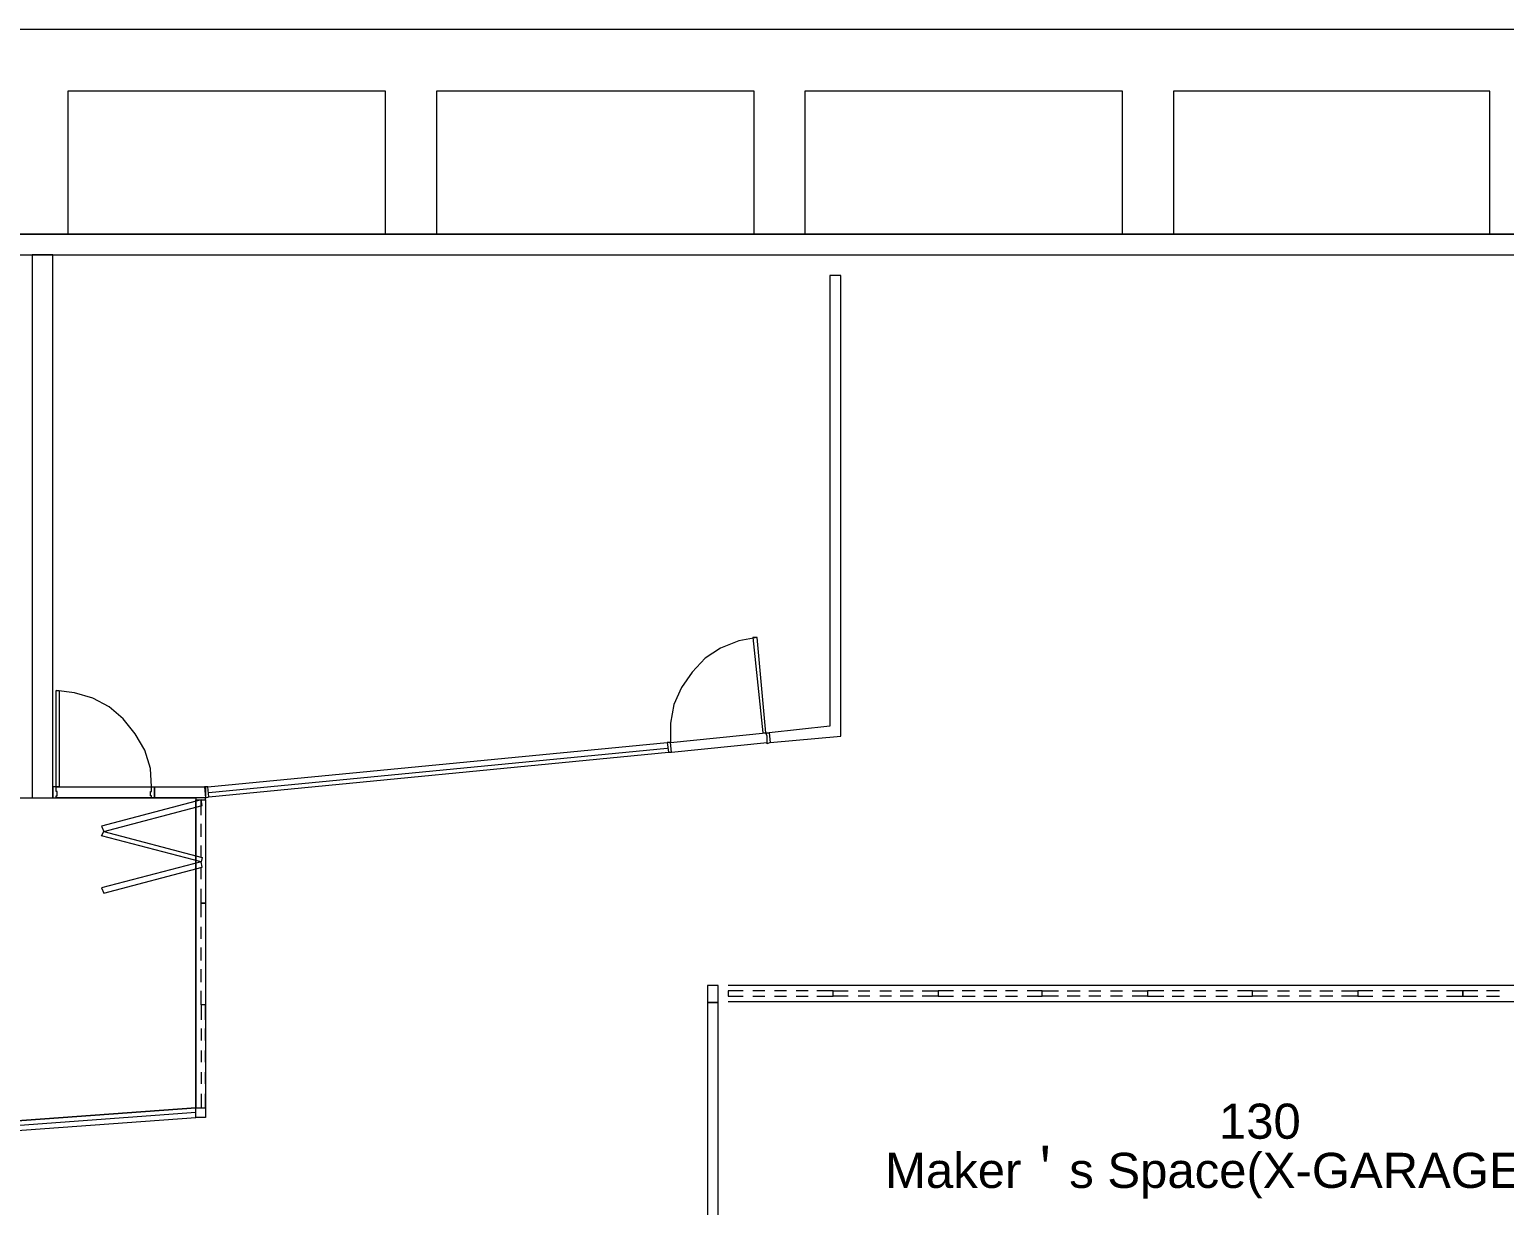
# Model space of a CAD drawing. Header units: millimetres. Extents: x -2246 to 101218, y 0 to 66109.
# Drawn here: x 32735 to 47151, y 39726 to 51221 of the extents above; entities that cross this region are included whole.
import ezdxf

# ---------------------------------------------------------------- set-up
doc = ezdxf.new("R2010")
doc.units = ezdxf.units.MM
doc.layers.add('PDF_문자', color=7, linetype='Continuous')
doc.layers.add('PDF_형상', color=7, linetype='Continuous')
doc.styles.add('PDF 맑은고딕', font='Arial.ttf')

msp = doc.modelspace()

# ---------------------------------------------------------------- linework, layer by layer
at = {"layer": 'PDF_형상', "lineweight": 5}
for points in [[(61869, 51221), (10952, 51221), (10952, 25609), (10952, 16510), (11556, 16510), (11556, 17103), (11556, 25609), (11556, 26213), (11556, 28310)], [(65269, 16807), (58066, 16807), (43661, 16807), (40059, 16807), (36056, 16807), (32857, 16807), (18462, 16807), (18462, 23109), (18462, 25810), (11259, 25810), (11259, 31710), (11259, 40014), (11259, 49219), (18261, 49219), (21258, 49219), (25061, 49219), (66868, 49219)], [(20136, 49018), (61869, 49018), (61869, 49219), (66762, 49219), (66762, 43107), (66963, 43065), (67165, 43033), (67207, 43022), (67228, 43128), (67186, 43128)], [(39848, 45279), (39668, 45247), (39487, 45173), (39339, 45077), (39212, 44940), (39106, 44791), (39032, 44622), (39000, 44442), (39000, 44251), (39932, 44346)], [(32994, 43817), (33927, 43817), (33916, 43997), (33863, 44177), (33768, 44336), (33651, 44484), (33513, 44601), (33355, 44685), (33175, 44738), (32994, 44760)], [(34477, 43817), (38968, 44251)], [(34488, 43764), (38968, 44198)], [(34488, 43721), (38979, 44156)], [(39011, 44156), (39943, 44251)], [(25188, 39919), (34361, 40586), (34361, 43690)], [(33927, 43711), (32994, 43711)], [(34414, 43541), (34414, 43690), (34456, 43690), (34456, 43541)], [(34456, 43690), (34456, 40586)], [(34414, 43330), (34414, 43457)], [(34456, 43457), (34456, 43330)], [(34414, 43128), (34414, 43245)], [(34456, 43245), (34456, 43128)], [(34414, 42916), (34414, 43033)], [(34456, 43033), (34456, 42916)], [(34456, 42821), (34456, 42683), (34414, 42683), (34414, 42821)], [(34414, 42546), (34414, 42683), (34456, 42683), (34456, 42546)], [(34414, 42334), (34414, 42450)], [(34456, 42450), (34456, 42334)], [(34414, 42122), (34414, 42249)], [(34456, 42249), (34456, 42122)], [(34414, 41910), (34414, 42037)], [(34456, 42037), (34456, 41910)], [(34456, 41825), (34456, 41688), (34414, 41688), (34414, 41825)], [(47760, 41878), (39562, 41878)], [(39710, 41825), (39562, 41825), (39562, 41773), (39710, 41773)], [(39922, 41825), (39805, 41825)], [(40134, 41825), (40017, 41825)], [(40345, 41825), (40229, 41825)], [(40430, 41773), (40589, 41773), (40589, 41825), (40430, 41825)], [(40737, 41773), (40589, 41773), (40589, 41825), (40737, 41825)], [(40833, 41825), (40949, 41825)], [(41045, 41825), (41161, 41825)], [(41246, 41825), (41373, 41825)], [(41458, 41825), (41616, 41825), (41616, 41773), (41765, 41773)], [(41765, 41825), (41616, 41825), (41616, 41773), (41458, 41773)], [(41977, 41825), (41850, 41825)], [(42188, 41825), (42061, 41825)], [(42390, 41825), (42273, 41825)], [(42485, 41773), (42633, 41773), (42633, 41825), (42485, 41825)], [(42792, 41773), (42633, 41773), (42633, 41825), (42792, 41825)], [(42877, 41825), (43004, 41825)], [(43089, 41825), (43205, 41825)], [(43301, 41825), (43417, 41825)], [(43512, 41825), (43661, 41825), (43661, 41773), (43512, 41773)], [(43820, 41825), (43661, 41825), (43661, 41773), (43820, 41773)], [(44021, 41825), (43904, 41825)], [(44233, 41825), (44116, 41825)], [(44445, 41825), (44328, 41825)], [(44540, 41773), (44688, 41773), (44688, 41825), (44540, 41825)], [(44836, 41773), (44688, 41773), (44688, 41825), (44836, 41825)], [(44932, 41825), (45048, 41825)], [(45144, 41825), (45260, 41825)], [(45345, 41825), (45472, 41825)], [(45557, 41825), (45716, 41825), (45716, 41773), (45557, 41773)], [(45864, 41825), (45716, 41825), (45716, 41773), (45864, 41773)], [(46076, 41825), (45959, 41825)], [(46288, 41825), (46161, 41825)], [(46499, 41825), (46372, 41825)], [(46584, 41773), (46743, 41773), (46743, 41825), (46584, 41825)], [(46891, 41825), (46743, 41825), (46743, 41773), (46891, 41773)], [(47103, 41825), (46976, 41825)], [(34456, 41540), (34456, 41688), (34414, 41688), (34414, 41540)], [(39466, 37959), (39466, 41709), (39360, 41709), (39360, 37366)], [(39562, 41720), (47760, 41720)], [(39805, 41773), (39922, 41773)], [(40017, 41773), (40134, 41773)], [(40229, 41773), (40345, 41773)], [(40949, 41773), (40833, 41773)], [(41161, 41773), (41045, 41773)], [(41373, 41773), (41246, 41773)], [(41850, 41773), (41977, 41773)], [(42061, 41773), (42188, 41773)], [(42273, 41773), (42390, 41773)], [(43004, 41773), (42877, 41773)], [(43205, 41773), (43089, 41773)], [(43417, 41773), (43301, 41773)], [(43904, 41773), (44021, 41773)], [(44116, 41773), (44233, 41773)], [(44328, 41773), (44445, 41773)], [(45048, 41773), (44932, 41773)], [(45260, 41773), (45144, 41773)], [(45472, 41773), (45345, 41773)], [(45959, 41773), (46076, 41773)], [(46161, 41773), (46288, 41773)], [(46372, 41773), (46499, 41773)], [(46976, 41773), (47103, 41773)], [(34414, 41455), (34414, 41338)], [(34456, 41338), (34456, 41455)], [(34414, 41243), (34414, 41126)], [(34456, 41126), (34456, 41243)], [(34414, 41031), (34414, 40915)], [(34456, 40915), (34456, 41031)], [(34414, 40819), (34414, 40682), (34456, 40682), (34456, 40819)], [(25188, 40014), (34361, 40682)], [(25188, 39961), (34361, 40639)]]:
    msp.add_lwpolyline(points, dxfattribs=at)
for points in [[(36214, 50617), (33111, 50617), (33111, 49219), (36214, 49219)], [(36712, 50617), (36712, 49219), (39816, 49219), (39816, 50617)], [(43417, 50617), (40314, 50617), (40314, 49219), (43417, 49219)], [(43915, 50617), (43915, 49219), (47008, 49219), (47008, 50617)], [(69855, 37610), (69855, 42609), (66868, 43139), (66868, 49219), (56361, 49219), (47008, 49219), (40557, 49219), (25061, 49219), (25061, 37017), (40059, 37017), (58066, 37017), (58066, 36858), (61371, 36858), (61371, 37514), (62568, 37514), (66466, 37514), (69855, 37514)], [(32761, 43711), (32963, 43711), (32963, 49018), (32761, 49018)], [(40663, 48816), (40557, 48816), (40557, 44410), (39964, 44346), (39975, 44251), (40663, 44315)], [(39932, 44346), (39848, 45279), (39805, 45279), (39901, 44346)], [(32994, 43817), (32994, 44760), (33026, 44760), (33026, 43817)], [(39964, 44346), (39975, 44251), (39943, 44240), (39943, 44262), (39943, 44304), (39943, 44315), (39932, 44346)], [(39000, 44251), (38968, 44251), (38979, 44156), (39011, 44156)], [(34361, 43711), (34361, 40682), (25188, 40014), (25156, 40014), (25156, 43711)], [(32963, 43817), (32963, 43711), (32994, 43711), (32994, 43732), (33005, 43732), (33005, 43774), (32994, 43774), (32994, 43817)], [(33439, 43435), (33461, 43383), (34424, 43637), (34414, 43690)], [(33958, 43817), (33958, 43711), (33927, 43711), (33927, 43732), (33916, 43732), (33916, 43774), (33927, 43774), (33927, 43817)], [(33958, 43817), (34456, 43817), (34456, 43711), (33958, 43711)], [(34361, 43711), (34361, 43690), (34456, 43690), (34456, 43711)], [(34477, 43817), (34446, 43817), (34456, 43711), (34488, 43721)], [(33439, 43340), (33461, 43383), (34424, 43128), (34414, 43086)], [(33439, 42832), (33461, 42779), (34424, 43033), (34414, 43086)], [(39360, 41709), (39466, 41709), (39466, 41878), (39360, 41878)], [(34456, 40586), (34361, 40586), (34361, 40682), (34456, 40682)]]:
    msp.add_lwpolyline(points, close=True, dxfattribs=at)

# ---------------------------------------------------------------- texts
at = {"layer": 'PDF_문자', "attachment_point": 4, "style": 'PDF 맑은고딕'}
for s, insert, char_height in [('130', (44360, 40548), 343.2), ('Maker＇s Space(X-GARAGE no.1)', (41097, 40018), 343.18)]:
    msp.add_mtext(s, dxfattribs=dict(at, insert=insert, char_height=char_height))

doc.saveas('drawing.dxf')
